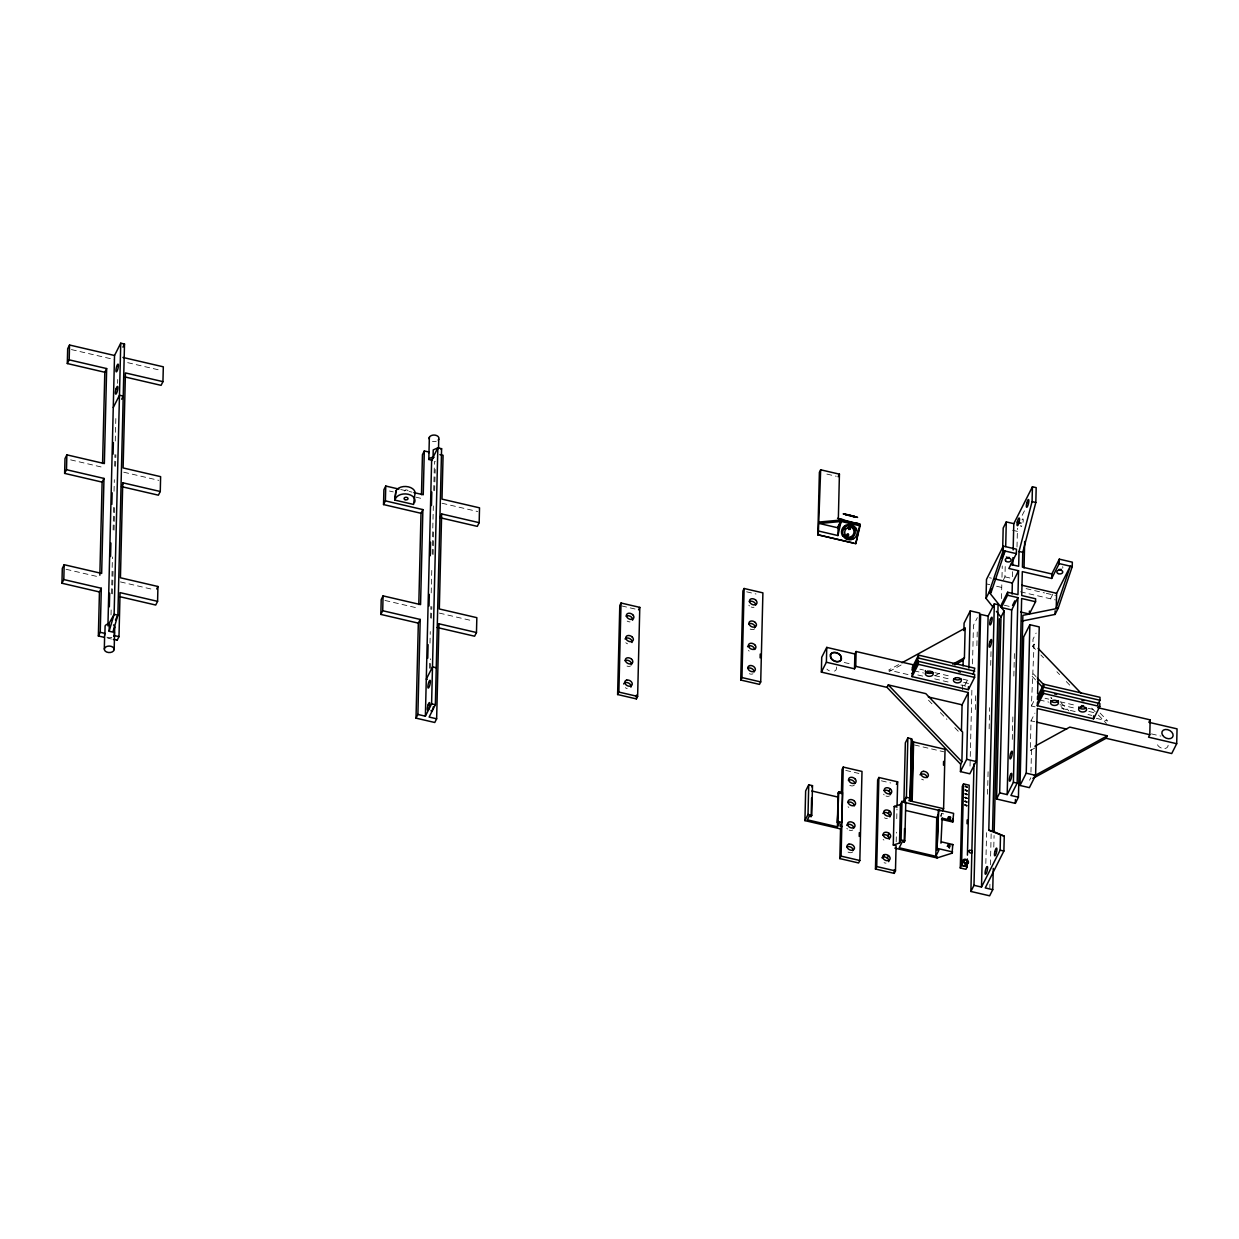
<?xml version="1.0" encoding="UTF-8"?>
<svg xmlns="http://www.w3.org/2000/svg" width="1239" height="1239" viewBox="0 0 1239 1239"><rect width="100%" height="100%" fill="white"/><g stroke="black" fill="none" stroke-linecap="round" stroke-linejoin="round"><path stroke-width="0.75" stroke-dasharray="5 3.75" d="M111.03 614.931L111.169 609.139M111.541 593.682L112.439 556.961M113.105 529.92L113.678 506.736M114.05 491.279L114.329 479.679M114.654 466.158L114.948 454.558M115.273 441.038L115.893 415.917M112.486 593.899L113.059 570.714M114.05 530.137L114.608 506.952M115.599 466.375L115.877 454.775M117.628 383.347L117.72 379.49M429.391 668.255L429.577 660.526M429.995 643.134L430.274 631.549M430.614 618.029L430.893 606.429M431.218 592.908L431.838 567.787M432.163 554.267L433.34 505.961M433.727 490.505L434.44 461.528L435.369 461.744M430.32 668.471L430.553 658.807M431.544 618.246L431.838 606.645M433.108 554.483L433.665 531.299M434.657 490.721L435.183 469.473M896.184 841.823L896.416 832.19M896.742 818.685L896.99 809.052M941.609 816.439L941.686 813.465L945.434 814.333M962.44 689.968L962.579 684.408M970.029 766.089L970.214 758.376M970.261 756.44L971.903 688.977M972.522 663.903L973.451 625.354L977.339 617.672M975.325 709.544L975.713 694.057M976.89 645.689L977.277 630.202M985.841 863.459L986.6 832.685M987.545 794.23L988.103 771.154M989.14 728.842L989.651 707.686M990.689 665.374L991.092 648.539M989.837 888.084L989.93 884.212M990.41 864.853L991.154 833.893M993.786 847.089L994.081 835.489M1001.468 598.576L1001.809 584.483M1001.979 577.312L1002.258 565.944M1003.404 579.914L1004.953 576.847L1005.278 563.59M1012.495 576.677L1012.635 570.947M1012.294 739.42L1012.867 716.374M1013.843 676.076L1014.416 653.03M1017.002 547.019L1017.451 528.248M1035.293 747.798L1030.306 750.54L1031.018 720.85L1034.906 713.153M1035.138 706.865L1031.39 705.998L1034.085 644.156L1036.749 646.959M1035.51 649.422L1032.83 646.619L1033.016 639.2L1036.129 633.052M1030.956 772.191L1031.545 748.077L1030.306 750.54M1022.206 515.316L1025.412 508.95M964.778 685.353L968.666 677.671M940.2 816.408L941.686 813.465M1050.486 598.778L1052.809 594.162M1032.83 646.619L1034.085 644.156M1031.39 705.998L1034.488 699.849M1029.578 780.214L1030.817 777.767M898.631 664.6L888.657 670.067L909.287 674.868M889.075 671.615L902.379 664.321M934.903 675.782L941.563 672.142M752.971 673.768L752.197 674.062A3.949 2.834 26.8 0 1 749.332 673.691M826.878 474.088L836.263 476.272M1012.557 530.246L1020.069 531.996M71.428 349.584L114.561 359.604M127.694 362.655L161.442 370.507M1004.953 576.847L1010.575 578.148M989.496 577.73L991.37 578.164M1026.109 588.633L1044.492 592.908M1046.336 593.326L1055.52 595.463M986.383 583.879L989.791 584.669M996.621 586.248L1001.731 587.441M1020.487 591.808L1055.411 599.924M1004.256 605.221L1009.878 606.521M400.755 489.529L411.998 492.131M389.511 491.031L393.259 491.898M415.762 497.133L421.384 498.434M442.013 503.235L477.665 511.521M746.637 591.824L756.022 594.008M70.623 459.855L102.481 467.258M123.714 472.198L158.762 480.345M919.818 669.153L923.566 670.036M934.826 672.653L951.707 676.571M962.966 679.189L968.588 680.49L968.526 683.463L962.889 682.162M1045.035 698.269L1048.783 699.137M1060.042 701.754L1076.923 705.672M1088.183 708.29L1093.805 709.606L1093.743 712.564L1088.105 711.263M914.119 670.826L923.504 672.994M934.748 675.611L951.629 679.545M1039.335 699.927L1048.721 702.11M1059.965 704.728L1076.846 708.646M621.668 605.917L636.676 609.402M917.789 674.961L923.411 676.262M934.671 678.879L951.552 682.797M960.937 684.981L966.559 686.298M1061.761 708.429L1076.768 711.914M1088.028 714.531L1091.776 715.399M1096.407 718.357L1107.666 720.974L1099.643 712.595M844.239 662.493L851.751 664.243M1151.449 733.906L1160.819 736.09M1031.018 720.85L1034.782 721.718M384.957 600.45L418.705 608.287M439.334 613.088L473.097 620.94M914.506 744.98L943.808 751.794M66.054 569.274L99.801 577.111M120.431 581.912L154.209 589.749M845.757 770.41L858.89 773.461M881.394 780.818L890.779 783.002M107.747 638.162L111.495 639.03M748.387 650.46L749.177 651.079M848.034 806.759L848.839 807.394M883.128 839.453L883.934 840.073M625.819 642.7L626.624 643.335A3.949 2.834 26.8 0 0 627.553 643.8M1040.868 654.997L1043.548 657.801M1056.913 671.755L1059.593 674.558M1066.283 681.543L1071.642 687.118M1091.714 708.073L1097.057 713.664M1098.389 715.058L1106.427 723.437M1033.357 673.846L1035.99 676.587M1060.956 702.652L1068.839 710.892M1032.118 676.308L1036.052 680.428M1061.018 706.493L1063.651 709.235M928.507 700.205L933.772 705.703M940.339 712.564L946.906 719.41M954.789 727.649L958.738 731.769M404.27 491.047A1.982 1.301 1.4 0 1 408.173 490.923M436.267 441.239A4.941 3.268 1.4 0 1 432.504 441.363M111.82 637.419A4.941 3.268 1.4 0 1 106.895 637.156M889.525 795.887A3.949 2.834 26.8 0 1 885.947 796.011M884.228 794.927A3.949 2.834 26.8 0 1 883.593 794.184M886.024 863.134A3.949 2.834 26.8 0 1 884.088 862.685M887.341 818.623A3.949 2.834 26.8 0 1 884.476 817.802M852.788 829.991A3.949 2.834 26.8 0 1 849.211 830.115M847.491 829.03A3.949 2.834 26.8 0 1 846.856 828.302M854.445 784.937A3.949 2.834 26.8 0 1 849.381 785.123M852.695 851.874A3.949 2.834 26.8 0 1 852.091 852.339L851.301 852.633A3.949 2.834 26.8 0 1 847.553 851.766M923.535 779.92A3.949 2.834 26.8 0 1 921.646 779.161M1051.865 698.424A3.949 2.602 1.4 0 1 1050.827 697.247M1051.121 698.533A3.949 2.602 1.4 0 1 1051.741 698.006M1168.145 745.243A5.932 4.244 26.8 0 1 1161.671 748.186A5.932 4.244 26.8 0 1 1157.118 741.526M1062.551 566.688A2.958 1.951 1.4 0 1 1062.706 568.19M1022.02 519.931A3.949 0.883 -76.9 0 1 1023.104 521.836L1022.903 522.843A3.949 0.883 -76.9 0 1 1021.556 526.343A3.949 0.883 -76.9 0 1 1020.781 525.382M836.418 666.985A5.932 4.244 26.8 0 1 830.842 671.321M829.387 670.841A5.932 4.244 26.8 0 1 826.893 669.091M754.024 607.218A3.949 2.834 26.8 0 1 751.19 607.017M749.471 605.933A3.949 2.834 26.8 0 1 748.836 605.19M754.783 628.638A3.949 2.834 26.8 0 1 749.734 628.808M627.213 688.543A3.949 2.834 26.8 0 1 625.339 687.707M630.032 621.885A3.949 2.834 26.8 0 1 627.166 621.064M630.589 665.932A3.949 2.834 26.8 0 1 627.011 666.055"/><path stroke-width="1.5" d="M967.427 855.158L969.177 785.201L963.539 783.9L962.3 786.347L960.302 867.997L965.94 869.298L967.179 866.851L967.334 858.937M61.95 583.244L63.809 579.558L101.304 588.262L99.445 591.948L61.95 583.244L62.306 568.391L64.18 564.705L101.66 573.425L103.983 478.424L66.503 469.705L64.629 473.391L102.125 482.11L103.983 478.424M64.629 473.391L65.001 458.554L66.86 454.852L104.355 463.572L106.662 368.572L69.183 359.852L67.309 363.538L104.804 372.258L106.662 368.572M67.309 363.538L67.68 348.717L69.539 345.015L114.53 355.485L120.741 343.188L124.504 344.055L117.875 615.179L112.888 632.107L109.14 631.24L109.342 623.078M63.809 579.558L64.18 564.705M66.503 469.705L66.86 454.852M69.183 359.852L69.539 345.015M103.999 637.28L98.361 635.979L99.445 591.948M99.848 575.206L102.125 482.11M102.574 463.463L104.804 372.258M98.361 635.979L100.235 632.293L101.304 588.262M104.308 649.05L104.68 634.213M104.773 635.065A4.941 3.268 1.4 0 1 104.912 633.377L105.098 625.958A4.941 3.268 1.4 0 1 108.784 623.837L114.127 614.312L120.741 343.188M107.932 625.865L114.53 355.485M109.342 606.769L109.667 593.233M110.565 556.528L110.891 543.007M111.835 504.366L112.13 492.766M113.074 454.124L113.353 442.54M113.74 636.319A4.941 3.268 1.4 0 0 114.298 635.561L114.391 631.844M114.174 649.561A4.941 3.268 1.4 0 0 107.034 646.371A4.941 3.268 1.4 0 0 106.539 651.993A4.941 3.268 1.4 0 0 114.174 649.561L114.716 627.306M113.369 639.463L117.132 639.882M117.116 640.331L118.99 636.645L120.059 592.629L157.585 601.349L157.942 586.496L120.431 577.777L122.738 482.776L160.265 491.496L160.621 476.659L123.11 467.939L125.433 372.924L162.944 381.643L163.316 366.821L122.94 357.436M380.853 614.42L382.712 610.734L420.207 619.438L418.333 623.14L380.853 614.42L381.209 599.568L383.068 595.882L420.563 604.601L422.886 509.601L385.391 500.881L383.532 504.567L421.012 513.287L422.886 509.601M383.532 504.567L383.889 489.73L385.763 486.044L398.881 489.08M382.712 610.734L383.068 595.882M385.391 500.881L385.763 486.044M394.823 500.091L395.938 490.814A9.881 6.52 1.4 0 1 408.421 486.85A9.881 6.52 1.4 0 1 414.693 495.182L413.578 504.443L394.823 500.091L395.938 490.814M439.953 454.589L443.082 455.317L441.998 499.116L479.524 507.835L479.168 522.672L441.642 513.953L439.318 608.953L476.845 617.672L476.473 632.525L438.962 623.806L436.639 718.806L434.781 722.492L416.01 718.14L418.333 623.14M418.797 604.493L421.012 513.287M421.477 494.64L422.453 454.651L424.311 450.965L429.004 452.049A4.941 3.268 1.4 0 0 428.756 452.885M416.01 718.14L417.884 714.454L420.207 619.438M424.311 450.965L423.242 494.748L413.872 492.58M436.639 718.806L429.128 717.056L435.354 704.759L441.595 448.704L437.847 447.821L431.637 460.134L428.818 459.468L429.36 437.212M417.884 714.454L425.38 716.188L431.637 460.134M427.749 658.157L428.075 644.636M429.019 605.995L429.298 594.395M430.243 555.753L430.568 542.233M431.466 505.527L431.807 492.007M425.38 716.188L431.59 703.891L437.847 447.821L433.232 449.912L433.031 458.074L431.621 460.862M438.513 448.657L438.745 439.38M617.611 694.537L619.794 605.468L621.033 603.021L639.789 607.373L637.62 696.442L636.381 698.904L617.611 694.537L618.865 692.074L621.033 603.021M636.381 698.904L636.474 695.11M740.721 680.025L742.889 590.957L744.128 588.494L762.899 592.862L760.715 681.93L759.476 684.377L740.721 680.025L741.96 677.563L744.128 588.494M760.127 657.847L760.219 654.068M840.553 828.906L804.916 820.621L805.644 790.931L808.742 784.783L812.49 785.665L811.777 815.355L811.142 816.578L809.268 816.145L807.41 819.831L837.425 826.816L839.283 823.114L837.409 822.681L838.137 792.991L838.757 791.767L842.505 792.635L841.792 822.324L839.918 826.01L841.792 826.444L840.553 828.906L839.825 858.596L858.596 862.964L859.835 860.501L862.003 771.432L843.248 767.08L842.009 769.527L841.42 793.657M804.916 820.621L808.014 814.472L808.742 784.783M817.848 534.768L819.382 472.353L820.667 469.798L839.423 474.165L838.354 518.676L860.16 524.36L860.098 525.832L855.777 543.673L817.848 534.768L853.501 543.054M811.142 816.578L811.607 798.024M818.267 534.954L820.667 469.798M901.961 662.772L965.135 628.142L963.896 630.589L964.081 623.171L970.292 610.873L979.677 613.057L976.053 761.505L969.827 773.802L960.457 771.618L960.628 764.2L887.047 687.382L821.364 672.111L821.72 657.259L826.754 647.393L854.864 653.975L856.103 651.513L914.258 665.033M821.364 672.111L826.382 662.23L826.754 647.393M819.18 531.19L837.936 535.558L838.137 527.117L840.801 521.867M837.425 826.816L838.153 797.126L811.886 791.009M837.409 822.681L838.757 791.767M839.825 858.596L841.08 856.134L843.248 767.08M826.382 662.23L854.507 668.812L854.864 653.975M854.507 668.812L855.746 666.365L856.103 651.513M859.231 836.433L859.324 832.639M953.426 820.791L942.167 818.174L941.547 819.397L952.791 822.015L953.596 813.357L938.589 809.872L937.025 849.706L938.899 850.14L935.801 856.288L899.22 847.786L902.317 841.637L904.207 842.071L904.826 840.847L905.771 802.253L902.007 801.37L900.459 804.483L894.217 806.45L893.273 845.029L896.091 845.679L895.472 870.924L894.233 873.371L875.462 869.019L877.646 779.951L878.885 777.488L897.64 781.855L897.067 805.319M875.462 869.019L876.716 866.557L878.885 777.488M894.233 873.371L894.31 869.778M893.273 845.029L899.514 843.047L900.459 804.483M899.514 843.047L901.063 839.965L902.007 801.37M904.207 842.071L904.532 828.566M907.846 737.933L905.353 742.842L903.897 802.222L906.39 797.312L907.846 737.933L911.594 738.8L910.154 799.852L912.647 801.509L943.607 808.711L945.047 749.332L913.623 742.006L911.61 740.473L911.594 738.8M912.09 676.618L912.167 673.644L918.378 661.347L974.644 674.434L974.582 677.392L968.371 689.705L912.09 676.618L918.3 664.321L918.378 661.347M910.154 799.852L911.455 739.125M910.355 800.177L911.811 740.798M910.619 800.471L912.074 741.092M910.944 800.75L912.384 741.371M911.315 800.998L912.756 741.619M911.718 801.199L913.174 741.82M913.623 742.006L912.167 801.37L908.899 800.642L910.138 798.179L906.39 797.312M918.533 655.121L912.307 667.418L912.245 670.376L918.455 658.079L918.533 655.121L974.799 668.193L973.173 674.233M935.801 856.288L936.746 817.694L938.295 814.612M894.852 848.142L937.056 857.946L937.087 856.474M937.025 849.706L938.589 809.872M940.959 843.155L942.167 818.174M943.483 765.191L943.576 761.366M937.056 857.946L952.032 853.191L952.079 851.704M952.791 822.015L952.868 819.041M952.032 853.191L952.837 844.533L941.578 841.916M961.449 730.793L962.084 704.821L968.294 692.524L855.746 666.365M963.044 665.854L963.168 660.279L964.407 657.832L965.135 628.142M960.628 764.2L961.882 761.737L962.595 732.048L925.812 693.639L888.286 684.919L887.047 687.382M960.302 867.997L961.634 863.32L963.539 783.9M960.457 771.618L966.668 759.321L968.294 692.524M968.371 689.705L968.433 686.731M968.898 668.131L970.292 610.873M967.055 823.734L967.148 819.939M993.275 868.384L992.749 889.664L989.651 895.812L970.896 891.461L974.009 763.735M970.896 891.461L973.993 885.312L980.607 614.374L988.118 616.124L994.328 603.827L998.076 604.694L992.547 831.09L1004.256 836.186L1003.884 851.023L985.253 887.929L992.749 889.664M992.95 607.033L986.027 598.375L986.492 579.418L1003.311 546.136L1016.46 549.187L1016.352 553.647L1008.856 568.484L1018.551 570.745L1017.978 594.658L1007.648 592.257L1001.437 604.555L1001.36 607.528L1011.69 609.929L1017.9 597.632L1007.57 595.231L1001.36 607.528M973.993 885.312L981.505 887.047L988.118 616.124M986.027 598.375L989.14 592.227L991.014 592.66L991.107 589.036M1004.256 836.186L988.799 830.223L994.328 603.827M994.174 831.617L999.377 618.741M1020.657 612.02L1029.346 614.033L1035.556 601.736L1035.618 598.762L1021.726 595.541L1022.314 571.613L1051.694 578.443L1051.803 573.982L1059.299 559.145L1072.339 562.181L1072.231 566.626L1058.168 608.272L1022.872 615.349L1018.427 797.204L1015.33 803.368L996.574 799L1001.004 617.13L1004.117 610.982L989.14 592.227L1003.203 550.596L1003.311 546.136M1002.676 548.908L1003.187 528.062L1006.285 521.913L1013.796 523.663L1032.428 486.772L1036.191 487.639L1035.819 502.476L1022.779 552.315L1022.423 567.152L1051.803 573.982M996.574 799L999.672 792.852L1004.117 610.982M1005.696 546.538L1006.285 521.913M981.505 887.047L1000.136 850.155L1000.493 835.318M1007.57 595.231L1007.648 592.257M999.672 792.852L1007.183 794.602L1011.69 609.929M1012.077 594.085L1012.34 583.042L1018.551 570.745M1012.774 565.232L1012.96 557.596M1013.146 549.961L1013.796 523.663M1007.183 794.602L1013.394 782.289L1017.9 597.632M1032.428 486.772L1032.072 501.609L1019.031 551.448L1018.659 566.285L1010.575 564.411M1015.33 803.368L1015.422 799.496M1018.427 797.204L1010.931 795.469L1017.142 783.172L1021.648 598.499L1035.556 601.736M1024.034 567.942L1024.684 541.428M1097.63 707.655L1150.148 719.859L1149.792 734.712L1037.244 708.538L1035.603 775.351L1029.392 787.648L1020.007 785.464L1023.646 637.016L1029.857 624.719L1039.227 626.903L1037.601 693.701M1029.346 614.033L1029.408 611.059M1020.007 785.464L1026.233 773.167L1029.857 624.719M1037.306 705.719L1037.384 702.761L1043.594 690.464L1099.876 703.535L1099.798 706.509L1093.588 718.806L1037.306 705.719L1043.517 693.422L1043.594 690.464M1043.749 684.222L1037.539 696.519L1037.461 699.493L1043.672 687.196L1043.749 684.222L1100.015 697.309L1099.953 700.267L1097.615 704.883M1021.633 621.126L1055.055 614.42L1055.148 610.796M1056.247 607.838L1056.604 593.326L1070.31 566.192L1056.247 607.838L1058.168 608.272L1055.055 614.42M1051.694 578.443L1059.19 563.606L1059.299 559.145M1093.588 718.806L1093.65 715.832M1032.892 778.402L1106.055 738.289L1171.722 753.544L1176.694 743.71L1177.05 728.857L1148.909 722.322L1150.148 719.859M837.936 535.558L841.389 519.993L819.397 522.006M910.015 798.505L910.03 799.527M846.996 539.042L847.445 537.168M850 526.621L850.465 524.763M859.556 526.219L855.777 543.673M432.953 708.414L433.154 707.67A3.949 0.883 -76.9 0 0 433.371 706.679M109.14 631.24L114.127 614.312L117.875 615.179L115.475 619.934M991.014 592.66L1005.077 551.03L1001.654 557.813M122.94 347.121L124.504 344.055M113.26 407.538L119.471 395.241L123.234 396.108L121.67 399.19M162.944 381.643L161.085 385.344L125.433 377.059M122.119 485.378L123.373 482.916M160.265 491.496L158.406 495.182L121.499 486.617M156.703 588.959L157.942 586.496M157.585 601.349L155.711 605.035L120.075 596.749M441.177 449.54L441.595 448.704M440.403 516.415L441.642 513.953M479.168 522.672L477.294 526.358L439.783 517.639M437.723 626.268L438.962 623.806M476.473 632.525L474.614 636.211L437.088 627.492M638.55 609.836L639.789 607.373M838.137 476.705L839.423 474.165M841.343 521.48L838.122 527.86L819.366 523.493L841.343 521.48L860.098 525.832M811.87 786.889L812.49 785.665M912.167 673.505L918.378 661.208M888.874 791.303L890.113 788.84M896.401 784.318L897.64 781.855M888.332 813.558L889.571 811.096M903.912 801.881L906.406 796.956M887.79 835.829L889.029 833.367M905.136 803.476L905.771 802.253M883.128 857.109L884.352 854.678M1012.542 605.422L1014.865 600.807M887.263 858.069L888.487 855.638M942.368 811.158L943.607 808.711M952.218 845.772L952.837 844.533M961.634 863.32L962.889 860.857M961.557 865.534L964.36 866.169L965.599 863.707M967.194 864.605L968.433 862.158M1106.055 738.289L1107.31 735.827L1069.784 727.107L1034.875 746.25M1149.792 734.712L1148.553 737.159L1176.694 743.71M838.153 526.374L841.389 519.993M947.727 818.375L949.399 817.895L950.344 819.707M846.826 534.303C852.014 534.582 844.719 537.122 848.173 534.195M947.2 846.283L949.43 846.562L949.384 848.142M952.776 664.212L964.407 657.832M954.866 664.847L963.168 660.279M1034.147 775.939L1107.31 735.827M747.783 668.332L748.557 668.053A3.949 2.834 26.8 0 1 752.321 668.921L753.08 669.571A3.949 2.834 26.8 0 1 754.133 671.925M846.887 846.918L847.677 846.624A3.949 2.834 26.8 0 1 851.425 847.491L852.2 848.142A3.949 2.834 26.8 0 1 853.237 850.496M851.89 538.469L846.345 538.919L842.21 535.248A7.419 7.217 -66.5 0 1 843.991 526.405C847.337 523.23 853.346 524.329 855.251 528.557A7.419 7.217 -66.5 0 1 855.855 530.369M848.87 529.409L850.047 528.666L849.567 527.582M847.538 535.96L847.987 534.102M849.753 527.675L848.854 529.363M434.084 457.346L432.519 457.361A4.941 3.268 1.4 0 0 428.818 459.468M842.907 519.761C840.894 519.977 856.149 523.694 855.375 522.812M846.81 514.619L845.106 514.355L848.792 515.47M853.95 516.663L855.653 516.926L854.275 516.431M847.941 514.851L843.186 513.891L853.702 516.709M852.819 516.431L857.574 517.391L853.222 516.136M847.058 514.572L852.556 515.873M1032.072 501.609L1035.819 502.476M1017.281 522.254L1021.044 523.121M1019.031 551.448L1022.779 552.315M1003.203 550.596L1016.352 553.647M1059.19 563.606L1072.231 566.626M837.533 518.32L843.17 519.621M841.374 520.721L860.129 525.073M994.871 578.969L1012.34 583.042M1021.726 585.211L1056.604 593.326M918.455 658.079L974.737 671.166M1043.672 687.196L1099.953 700.267M918.3 664.321L974.582 677.392M1043.517 693.422L1099.798 706.509M928.321 696.968L962.084 704.821M1036.656 722.151L1066.671 729.121M741.96 677.563L760.715 681.93M966.668 759.321L976.053 761.505M1026.233 773.167L1035.603 775.351M1013.394 782.289L1017.142 783.172M618.865 692.074L637.62 696.442M436.252 667.775L432.504 666.892L426.293 679.189L427.223 679.421M905.74 802.655L940.525 810.74M838.137 792.991L840.011 793.425M905.647 810.461L936.746 817.694M988.799 830.223L992.547 831.09M431.59 703.891L435.354 704.759M100.235 632.293L104.912 633.377M114.298 635.561L118.99 636.645M1000.136 850.155L1003.884 851.023M808.014 814.472L811.777 815.355M838.029 821.457L841.792 822.324M901.063 839.965L904.826 840.847M937.644 848.467L952.652 851.967M841.08 856.134L859.835 860.501M876.716 866.557L895.472 870.924M848.823 514.959L850.697 515.409M850.062 515.873L851.936 516.322M894.217 806.45L897.036 807.116M964.36 866.169L967.179 866.851M851.967 515.811L854.26 516.322M848.638 529.332C853.625 529.564 845.989 525.708 849.056 529.502M856.288 522.688L860.16 524.36M854.895 528L856.134 528.526M845.013 525.692L846.252 526.234M852.447 538.098L853.686 538.64M842.566 535.806L843.805 536.332M1038.096 648.353L1080.904 693.05M1037.291 677.965L1043.873 684.826M1037.368 681.791L1042.619 687.289M888.286 684.919L961.882 761.737M996.404 611.369L1001.004 617.13M840.538 824.787L841.792 826.444M1078.828 706.911L1079.154 707.562A3.949 2.602 1.4 0 0 1084.466 708.785L1085.318 708.429A3.949 2.602 1.4 0 0 1085.999 707.918M925.394 670.578A3.949 2.602 1.4 0 0 925.471 671.259L925.812 671.739A3.949 2.602 1.4 0 0 931.109 672.978L931.976 672.607A3.949 2.602 1.4 0 0 932.642 672.096M925.471 671.259L925.812 671.91A3.949 2.602 1.4 0 0 931.109 673.149L931.96 672.777A3.949 2.602 1.4 0 0 932.642 672.266M395.752 498.248A9.881 6.52 1.4 0 1 408.235 494.268A9.881 6.52 1.4 0 1 414.507 502.6M429.221 438.885A4.941 3.268 1.4 0 1 434.982 435.106A4.941 3.268 1.4 0 1 438.188 440.139M432.581 709.544A3.949 0.883 -76.9 0 1 431.652 711.124L431.404 711.155A3.949 0.883 -76.9 0 1 431.11 710.458M113.477 624.921A4.941 3.268 1.4 0 1 114.484 628.142M881.92 857.806A3.949 2.834 26.8 0 1 882.524 857.326L883.314 857.047A3.949 2.834 26.8 0 1 887.062 857.915L887.836 858.565A3.949 2.834 26.8 0 1 888.735 861.663M883.98 790.652A3.949 2.834 26.8 0 1 888.487 790.993L889.277 791.613A3.949 2.834 26.8 0 1 890.423 794.71M882.88 813.434A3.949 2.834 26.8 0 1 887.929 813.264L888.735 813.884A3.949 2.834 26.8 0 1 889.881 816.966M882.896 835.179A3.949 2.834 26.8 0 1 887.387 835.52L888.193 836.139A3.949 2.834 26.8 0 1 889.323 839.237M846.702 825.282A3.949 2.834 26.8 0 1 851.751 825.097L852.556 825.732A3.949 2.834 26.8 0 1 853.779 828.055M848.343 780.229A3.949 2.834 26.8 0 1 852.835 780.57L853.64 781.189A3.949 2.834 26.8 0 1 854.864 783.528M847.801 802.5A3.949 2.834 26.8 0 1 852.293 802.841L853.098 803.461A3.949 2.834 26.8 0 1 854.321 805.799M920.066 774.793A3.949 2.834 26.8 0 1 921.382 773.941L924.217 774.158A3.949 2.834 26.8 0 1 927.144 777.596M967.117 864.017A2.927 2.106 26.8 0 1 965.32 866.247A2.927 2.106 26.8 0 1 961.882 864.311A2.927 2.106 26.8 0 1 963.075 861.74M967.101 859.928A2.927 2.106 26.8 0 1 967.411 863.598A2.927 2.106 26.8 0 1 963.028 861.647A2.927 2.106 26.8 0 1 965.708 859.308M967.132 861.182A1.781 1.27 26.8 0 1 965.63 862.84A1.781 1.27 26.8 0 1 964.221 860.501L964.484 860.284A1.781 1.27 26.8 0 1 965.692 860.176M848.622 526.482A5.436 5.297 -66.5 0 1 853.888 533.095A5.436 5.297 -66.5 0 1 846.16 536.688M845.044 535.868A5.436 5.297 -66.5 0 1 844.177 534.783M844.069 529.378A5.436 5.297 -66.5 0 1 844.905 528.217M1058.385 700.593A3.949 2.602 1.4 0 1 1057.363 701.754L1056.557 702.157A3.949 2.602 1.4 0 1 1050.749 700.515M1083.567 705.719A3.949 2.602 1.4 0 1 1081.523 705.611M1081.972 700.577A3.949 2.602 1.4 0 1 1084.017 700.685M1054.606 693.995A3.949 2.602 1.4 0 1 1056.588 694.367M1061.234 569.305A2.958 1.951 1.4 0 1 1058.973 569.382M1009.289 557.411A2.958 1.951 1.4 0 1 1006.378 557.008M960.906 678.647A3.949 2.602 1.4 0 1 960.287 679.173L959.482 679.591A3.949 2.602 1.4 0 1 954.061 678.585M958.552 671.538A3.949 2.602 1.4 0 1 960.333 672.219M748.681 623.929A3.949 2.834 26.8 0 1 753.188 624.27L753.993 624.89A3.949 2.834 26.8 0 1 755.201 627.213M749.223 601.658A3.949 2.834 26.8 0 1 753.73 601.999L754.536 602.619A3.949 2.834 26.8 0 1 755.744 604.957M747.582 646.712A3.949 2.834 26.8 0 1 752.646 646.526L753.436 647.145A3.949 2.834 26.8 0 1 754.659 649.484M623.666 683.959A3.949 2.834 26.8 0 1 624.673 682.859L625.463 682.565A3.949 2.834 26.8 0 1 629.211 683.432L629.985 684.083A3.949 2.834 26.8 0 1 630.883 687.18M626.129 616.17A3.949 2.834 26.8 0 1 630.636 616.511L631.425 617.13A3.949 2.834 26.8 0 1 632.571 620.228M625.029 638.952A3.949 2.834 26.8 0 1 630.078 638.782L630.883 639.401A3.949 2.834 26.8 0 1 632.014 642.483M625.045 660.712A3.949 2.834 26.8 0 1 629.536 661.053L630.341 661.672A3.949 2.834 26.8 0 1 631.472 664.754M948.346 817.151C950.158 821.891 952.528 814.797 948.346 817.151M965.212 793.827L967.039 794.555L965.212 793.827M965.026 801.23L966.854 802.005L965.026 801.23M1017.389 521.743L1017.188 522.75A3.949 0.883 -76.9 0 0 1017.529 525.692A3.949 0.883 -76.9 0 0 1019.155 521.975L1019.356 520.969A3.949 0.883 -76.9 0 0 1019.031 518.026A3.949 0.883 -76.9 0 0 1017.389 521.743M830.533 654.579L831.013 658.095A5.932 4.244 27 0 0 840.754 660.372L840.863 655.927A5.932 4.244 27 0 0 831.121 653.634L830.533 654.579M947.68 845.292C949.213 850.062 952.063 843.17 947.68 845.292M965.135 797.498L966.931 798.303L965.135 797.498M964.98 804.932L966.776 805.737L964.98 804.932M1026.759 503.049L1026.558 504.056A3.949 0.883 -76.9 0 0 1026.481 507.03L1026.666 507.247A3.949 0.883 -76.9 0 0 1028.416 503.777L1028.633 502.771A3.949 0.883 -76.9 0 0 1028.711 499.797L1028.525 499.565A3.949 0.883 -76.9 0 0 1026.759 503.049M994.855 851.611L994.638 852.618A3.949 0.883 -76.9 0 0 994.576 855.576L994.762 855.808A3.949 0.883 -76.9 0 0 996.512 852.324L996.729 851.317A3.949 0.883 -76.9 0 0 996.791 848.343L996.621 848.126A3.949 0.883 -76.9 0 0 994.855 851.611M116.621 366.651L116.358 367.627A3.949 0.883 -76.9 0 0 116.249 371.824L116.497 371.793A3.949 0.883 -76.9 0 0 117.751 369.33L118.015 368.355A3.949 0.883 -76.9 0 0 118.108 364.158L117.875 364.189A3.949 0.883 -76.9 0 0 116.621 366.651M116.079 388.922L115.816 389.898A3.949 0.883 -76.9 0 0 115.707 394.095L115.955 394.064A3.949 0.883 -76.9 0 0 117.194 391.601L117.473 390.61A3.949 0.883 -76.9 0 0 117.566 386.413L117.333 386.46A3.949 0.883 -76.9 0 0 116.079 388.922M428.013 705.099L427.749 706.091A3.949 0.883 -76.9 0 0 427.641 710.288L427.889 710.241A3.949 0.883 -76.9 0 0 429.143 707.794L429.406 706.803A3.949 0.883 -76.9 0 0 429.515 702.606L429.267 702.652A3.949 0.883 -76.9 0 0 428.013 705.099M990.395 619.763L990.116 620.739A3.949 0.883 -76.9 0 0 990.023 624.936L990.271 624.905A3.949 0.883 -76.9 0 0 991.51 622.443L991.773 621.467A3.949 0.883 -76.9 0 0 991.881 617.27L991.634 617.301A3.949 0.883 -76.9 0 0 990.395 619.763M989.853 642.034L989.574 643.01A3.949 0.883 -76.9 0 0 989.481 647.207L989.729 647.176A3.949 0.883 -76.9 0 0 990.968 644.714L991.231 643.722A3.949 0.883 -76.9 0 0 991.339 639.525L991.092 639.572A3.949 0.883 -76.9 0 0 989.853 642.034M1010.544 753.699L1010.265 754.69A3.949 0.883 -76.9 0 0 1010.172 758.888L1010.42 758.841A3.949 0.883 -76.9 0 0 1011.659 756.394L1011.922 755.403A3.949 0.883 -76.9 0 0 1012.031 751.206L1011.783 751.252A3.949 0.883 -76.9 0 0 1010.544 753.699M428.632 682.612L428.353 683.572A3.949 0.883 -76.9 0 0 428.044 687.877A3.949 0.883 -76.9 0 0 429.608 685.756L429.887 684.78A3.949 0.883 -76.9 0 0 430.196 680.49A3.949 0.883 -76.9 0 0 428.632 682.612M965.336 790.033L967.086 790.931L965.336 790.033M965.429 786.316L967.179 787.23L965.429 786.316M969.456 850.45L969.192 850.651A1.781 1.27 26.8 0 0 970.447 852.959A1.781 1.27 26.8 0 0 972.228 851.58A1.781 1.27 26.8 0 0 969.456 850.45M846.81 525.863L845.23 526.947A7.419 7.217 -66.5 0 0 843.449 535.775L844.487 537.37A7.419 7.217 -66.5 0 0 853.129 539.011L854.709 537.927A7.419 7.217 -66.5 0 0 856.49 529.099L855.452 527.504A7.419 7.217 -66.5 0 0 846.81 525.863M955.408 677.996L954.588 678.399A3.949 2.602 1.4 0 0 954.278 681.837A3.949 2.602 1.4 0 0 959.404 682.55L960.21 682.147A3.949 2.602 1.4 0 0 960.519 678.724A3.949 2.602 1.4 0 0 955.408 677.996M1052.484 700.562L1051.663 700.98A3.949 2.602 1.4 0 0 1051.369 704.402A3.949 2.602 1.4 0 0 1056.48 705.13L1057.301 704.712A3.949 2.602 1.4 0 0 1057.595 701.289A3.949 2.602 1.4 0 0 1052.484 700.562M927.484 671.383L926.633 671.755A3.949 2.602 1.4 0 0 925.394 674.217L925.734 674.868A3.949 2.602 1.4 0 0 931.047 676.091L931.898 675.72A3.949 2.602 1.4 0 0 933.137 673.257L932.797 672.622A3.949 2.602 1.4 0 0 927.484 671.383M1080.842 707.035L1079.99 707.407A3.949 2.602 1.4 0 0 1078.751 709.854L1079.092 710.505A3.949 2.602 1.4 0 0 1084.388 711.744L1085.256 711.372A3.949 2.602 1.4 0 0 1086.495 708.909L1086.154 708.259A3.949 2.602 1.4 0 0 1080.842 707.035M1011.427 773.461L1011.179 773.554A3.949 0.883 -76.9 0 0 1009.568 777.705A3.949 0.883 -76.9 0 0 1009.677 781.174L1009.94 781.066A3.949 0.883 -76.9 0 0 1011.551 776.915A3.949 0.883 -76.9 0 0 1011.427 773.461M626.702 680.118L625.912 680.412A3.949 2.834 26.8 0 0 625.803 684.609L626.578 685.26A3.949 2.834 26.8 0 0 630.326 686.127L631.116 685.848A3.949 2.834 26.8 0 0 631.209 681.651L630.45 680.985A3.949 2.834 26.8 0 0 626.702 680.118M749.796 665.606L749.006 665.901A3.949 2.834 26.8 0 0 748.914 670.098L749.672 670.748A3.949 2.834 26.8 0 0 753.42 671.615L754.21 671.321A3.949 2.834 26.8 0 0 754.319 667.124L753.544 666.474A3.949 2.834 26.8 0 0 749.796 665.606M848.916 844.177L848.126 844.471A3.949 2.834 26.8 0 0 848.018 848.669L848.792 849.319A3.949 2.834 26.8 0 0 852.54 850.186L853.33 849.908A3.949 2.834 26.8 0 0 853.423 845.71L852.664 845.044A3.949 2.834 26.8 0 0 848.916 844.177M884.553 854.6L883.763 854.895A3.949 2.834 26.8 0 0 883.655 859.092L884.429 859.742A3.949 2.834 26.8 0 0 888.177 860.609L888.967 860.315A3.949 2.834 26.8 0 0 889.075 856.118L888.301 855.468A3.949 2.834 26.8 0 0 884.553 854.6M923.52 771.339L922.621 771.479A3.949 2.834 26.8 0 0 921.227 774.948A3.949 2.834 26.8 0 0 925.75 777.534L926.633 777.395A3.949 2.834 26.8 0 0 928.042 773.926A3.949 2.834 26.8 0 0 923.52 771.339M755.775 600.156L754.969 599.537A3.949 2.834 26.8 0 0 750.168 599.428A3.949 2.834 26.8 0 0 750.71 603.47L751.515 604.09A3.949 2.834 26.8 0 0 756.317 604.183A3.949 2.834 26.8 0 0 755.775 600.156M755.232 622.427L754.427 621.808A3.949 2.834 26.8 0 0 749.626 621.699A3.949 2.834 26.8 0 0 750.168 625.726L750.973 626.345A3.949 2.834 26.8 0 0 755.775 626.454A3.949 2.834 26.8 0 0 755.232 622.427M754.69 644.683L753.885 644.063A3.949 2.834 26.8 0 0 749.084 643.97A3.949 2.834 26.8 0 0 749.626 647.997L750.431 648.617A3.949 2.834 26.8 0 0 755.232 648.725A3.949 2.834 26.8 0 0 754.69 644.683M890.531 789.15L889.726 788.531A3.949 2.834 26.8 0 0 884.925 788.422A3.949 2.834 26.8 0 0 885.467 792.464L886.272 793.084A3.949 2.834 26.8 0 0 891.073 793.177A3.949 2.834 26.8 0 0 890.531 789.15M854.879 778.727L854.089 778.107A3.949 2.834 26.8 0 0 849.273 778.015A3.949 2.834 26.8 0 0 849.83 782.041L850.62 782.661A3.949 2.834 26.8 0 0 855.437 782.769A3.949 2.834 26.8 0 0 854.879 778.727M889.989 811.421L889.184 810.802A3.949 2.834 26.8 0 0 884.367 810.693A3.949 2.834 26.8 0 0 884.925 814.72L885.73 815.339A3.949 2.834 26.8 0 0 890.531 815.448A3.949 2.834 26.8 0 0 889.989 811.421M632.68 614.668L631.875 614.048A3.949 2.834 26.8 0 0 627.073 613.955A3.949 2.834 26.8 0 0 627.615 617.982L628.421 618.602A3.949 2.834 26.8 0 0 633.222 618.71A3.949 2.834 26.8 0 0 632.68 614.668M854.337 800.998L853.532 800.379A3.949 2.834 26.8 0 0 848.73 800.27A3.949 2.834 26.8 0 0 849.273 804.312L850.078 804.932A3.949 2.834 26.8 0 0 854.895 805.025A3.949 2.834 26.8 0 0 854.337 800.998M889.432 833.677L888.642 833.057A3.949 2.834 26.8 0 0 883.825 832.964A3.949 2.834 26.8 0 0 884.383 836.991L885.173 837.61A3.949 2.834 26.8 0 0 889.989 837.719A3.949 2.834 26.8 0 0 889.432 833.677M632.138 636.939L631.332 636.319A3.949 2.834 26.8 0 0 626.516 636.211A3.949 2.834 26.8 0 0 627.073 640.253L627.879 640.873A3.949 2.834 26.8 0 0 632.68 640.966A3.949 2.834 26.8 0 0 632.138 636.939M853.795 823.269L852.99 822.65A3.949 2.834 26.8 0 0 848.188 822.541A3.949 2.834 26.8 0 0 848.73 826.568L849.536 827.187A3.949 2.834 26.8 0 0 854.337 827.296A3.949 2.834 26.8 0 0 853.795 823.269M631.58 659.21L630.79 658.59A3.949 2.834 26.8 0 0 625.974 658.482A3.949 2.834 26.8 0 0 626.531 662.509L627.321 663.128A3.949 2.834 26.8 0 0 632.138 663.237A3.949 2.834 26.8 0 0 631.58 659.21M987.483 866.882L987.328 866.603A3.949 0.883 -76.9 0 0 985.702 869.313A3.949 0.883 -76.9 0 0 985.191 873.929L985.361 874.207A3.949 0.883 -76.9 0 0 986.972 871.513A3.949 0.883 -76.9 0 0 987.483 866.882M404.983 499.658A1.982 1.301 1.4 0 0 408.034 498.682A1.982 1.301 1.4 0 0 405.168 497.397A1.982 1.301 1.4 0 0 404.983 499.658M852.711 537.014A5.436 5.297 -66.5 0 0 852.54 527.644A5.436 5.297 -66.5 0 0 844.657 532.646A5.436 5.297 -66.5 0 0 852.711 537.014M1162.554 735.192A5.932 4.244 26.8 0 0 1172.311 737.468A5.932 4.244 26.8 0 0 1167.603 729.647A5.932 4.244 26.8 0 0 1162.554 735.192M1006.269 561.453A2.958 1.951 1.4 0 0 1011.117 560.4A2.958 1.951 1.4 0 0 1007.23 558.139A2.958 1.951 1.4 0 0 1006.269 561.453M1058.168 573.595A2.958 1.951 1.4 0 0 1062.752 572.139A2.958 1.951 1.4 0 0 1058.462 570.219A2.958 1.951 1.4 0 0 1058.168 573.595M830.935 658.25A5.932 4.244 26.8 0 0 840.677 660.526A5.932 4.244 26.8 0 0 835.969 652.705A5.932 4.244 26.8 0 0 830.935 658.25"/></g></svg>
